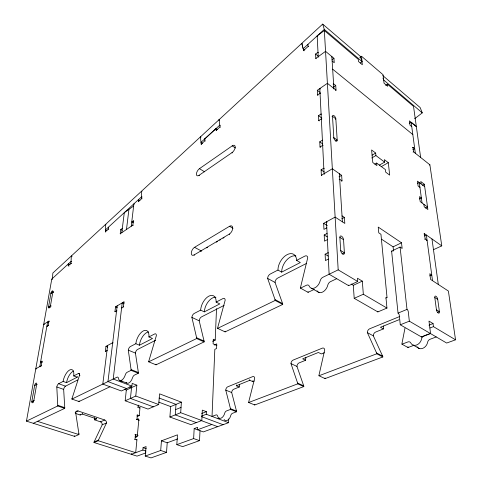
<?xml version="1.0" encoding="UTF-8"?>
<svg xmlns="http://www.w3.org/2000/svg" width="482" height="482" viewBox="0 0 482 482"><rect width="100%" height="100%" fill="white"/><g stroke="black" fill="none" stroke-linecap="round" stroke-linejoin="round"><path stroke-width="0.72" d="M105.745 231.993L105.359 231.794L108.36 229.052L108.378 227.221L108.763 227.414M105.359 231.794L105.468 224.498L105.98 224.757M131.399 453.502L131.321 454.315L142.859 450.037L143.07 447.688L146.076 446.567L145.233 456.056L160.699 450.471L161.446 440.825L177.466 434.836L176.816 444.645L193.631 438.572L194.174 428.594L203.326 431.914L228.564 422.696L228.673 418.96M212.628 341.322L215.213 340.099L216.52 308.661M201.518 416.105L206.284 414.261L206.404 411.682L202.313 410.128L201.807 420.533L190.944 424.66L169.905 417.026L170.664 406.579L181.383 402.151L180.696 412.706L169.905 417.026M176.816 444.645L182.666 446.633L199.518 440.632L200.012 430.697M68.974 266.106L68.215 265.757L70.956 263.25L71.336 255.99L72.089 256.346M68.215 265.757L68.311 263.931L70.209 264.811M52.466 278.451L52.851 273.041L322.675 24.1L360.205 56.237L362.024 61.545L360.379 62.955M145.233 456.056L151.017 457.9L166.519 452.381L167.224 442.771L177.689 438.921M125.169 400.789L135.773 396.047L136.852 385.178L126.326 390.034L125.169 400.789L147.998 409.073L158.705 404.549L159.578 393.842L181.383 402.151M134.49 439.289L136.936 439.704L135.695 452.694L98.28 440.753L93.984 442.506A2.506 2.018 73.3 0 1 94.159 441.849L102.19 424.817L106.456 422.997A2.47 1.964 70.7 0 0 104.733 419.997L78.108 410.965L75.481 412.182M137.087 416.55L139.238 415.653L139.991 407.712L138.141 407.043L137.605 407.272M135.032 439.078L135.478 434.499L138.081 435.373M136.4 419.665L136.936 419.442L137.37 414.996L139.238 415.653M138.141 407.043L138.328 405.127M107.643 345.437L102.793 384.094L121.386 390.986L131.911 386.112L132.189 383.401L136.852 385.178M122.054 307.986L121.627 307.799L123.314 306.823L123.886 301.919L124.314 302.112M120.621 233.939L120.229 233.74L132.851 225.13L133.351 220.852L133.743 221.063M131.249 226.227L133.888 203.844L134.273 204.055M117.192 305.835L107.968 381.581L126.609 388.564M126.483 229.474L128.935 209.351M115.361 311.854L114.939 311.667L115.535 306.805L123.886 301.919M105.763 351.637L105.323 351.462L105.974 346.335L112.698 342.726L113.137 342.907M120.229 233.74L120.765 229.504L122.314 228.438L122.705 228.643M121.783 232.679L124.296 212.634L133.628 206.031M36.337 368.995L35.788 368.796L41.145 365.796L41.952 361.181L42.362 361.337M47.664 326.561L46.868 326.242L48.188 325.428L48.947 321.096L49.339 321.259M49.893 307.57L48.519 306.992L50.965 293.134A1.808 0.729 -65.2 0 1 52.207 290.953A1.808 0.729 -65.2 0 1 52.906 291.851L50.465 305.739L48.519 306.992A1.832 0.741 -65.7 0 0 49.224 307.896A1.832 0.741 -65.7 0 0 50.471 305.696L51.255 306.022M78.108 410.965A2.518 2.061 69.1 0 0 75.668 412.616L78.915 433.848A2.567 2.109 72.1 0 1 78.909 434.571L74.662 436.391L26.462 421.141L51.773 279.084L71.053 261.425L71.559 261.66M404.982 328.122L402.006 343.292A3.374 2.603 -59.6 0 0 401.982 344.196L408.007 347.528L413.911 345.317M109.986 386.763L78.988 401.536L71.914 399.078A2.892 1.332 -68.9 0 1 72.095 398.295L79.536 375.261A2.832 1.301 -68.1 0 0 78.343 373.52L73.698 375.93A9.779 4.398 -68.1 0 0 69.733 369.935A9.779 4.398 -68.1 0 0 63.1 381.425L58.665 383.72A2.759 1.223 -68.4 0 0 56.804 386.968L57.744 405.278A2.82 1.253 -69.1 0 1 57.689 405.983L26.462 421.141M98.28 440.753A2.518 2.018 73.1 0 1 98.455 440.096L106.456 422.997M205.278 141.015L204.886 140.762L204.687 138.924L215.948 128.604L217.515 129.64M304.738 49.983L303.178 48.718L324.284 29.384L322.675 24.1M138.846 201.753L138.461 201.536L141.69 198.584L141.491 191.264L142.003 191.553M201.572 144.401L201.181 144.148L204.886 140.762M216.575 130.694L216.177 130.435L220.003 126.941L219.051 119.657L219.437 119.922M304.046 50.833L303.654 50.514L308.203 46.356L307.715 44.567L308.1 44.886M414.604 118.771L422.274 112.872L420.159 107.576L382.756 75.547M318.747 57.099L318.216 56.671L317.174 35.897L324.344 30.511L358.301 59.4L358.494 61.509L362.325 64.769L361.53 56.274L359.753 57.509M316.192 58.75L315.8 58.43L315.589 54.026L317.993 52.261L318.391 52.586M315.8 58.43L325.549 51.333L333.936 58.286L334.231 62.732L332.14 61.009M331.242 57.003L331.857 56.557L333.893 88.471L333.255 88.905M332.104 59.593L333.936 58.286M199.458 168.664L232.216 145.865A4.519 2.253 -57.6 0 1 235.192 147.112A4.519 2.253 -57.6 0 1 231.993 152.643L199.042 175.309A4.32 2.091 -59.2 0 1 196.421 173.942A4.32 2.091 -59.2 0 1 199.458 168.664L204.645 171.845M317.951 95.334L317.542 95.014L317.313 90.285L327.399 83.308L336.038 90.176L335.562 90.502M133.351 220.852L131.755 221.949L133.327 222.78M333.116 84.097L333.592 83.772L335.731 85.483L336.038 90.176M317.542 95.014L320.054 93.291L320.464 93.61M333.357 87.103L335.731 85.483M50.959 293.177L52.893 291.893L53.665 292.225L52.906 291.851M319.18 120.916L318.759 120.602L318.524 115.632L321.084 113.927L321.506 114.246M318.759 120.602L321.337 118.903L321.759 119.223M332.014 116.638L332.508 116.313A2.561 1.163 58.4 0 1 334.056 115.71A2.561 1.163 58.4 0 1 335.834 118.849L337.195 140.123L335.683 141.069M385.636 85.332L387.42 84.175L413.532 106.389L420.635 157.457M335.339 119.168L335.834 118.849L332.508 116.313L333.803 137.617A2.609 1.211 59 0 0 335.623 140.828A2.609 1.211 59 0 0 337.195 140.123L333.809 137.617L333.303 137.936M320.446 147.359L320.018 147.046L319.771 141.829L322.404 140.16M320.018 147.046L322.663 145.383L323.097 145.697M48.947 321.096L43.705 324.356L44.495 324.675M321.801 175.617L321.361 175.315L321.102 169.815L323.808 168.188L324.247 168.489M194.505 255.183L194.071 254.954A4.603 2.416 -62 0 1 191.3 252.936A4.603 2.416 -62 0 1 194.547 247.32L229.528 226.287L232.999 228.281M321.361 175.315L332.339 168.766L341.648 175.321L342.009 180.883L341.491 181.184M409.236 123.428L411.164 122.277L416.34 126.567L409.429 120.868L410.007 125.193L411.755 126.633M194.071 254.954L229.269 234.113A4.814 2.627 -60.3 0 0 232.71 228.227A4.814 2.627 -60.3 0 0 229.528 226.287M206.694 247.869L207.754 247.242M216.37 242.145L217.46 241.5M219.653 240.205L220.75 239.554M222.955 238.247L224.064 237.59M372.056 155.174L375.671 153.059L371.598 149.968L372.791 162.53L376.9 165.597L376.653 163.067L374.827 164.115M339.051 176.834L341.648 175.321M371.688 158.006L375.912 155.541L375.671 153.059M339.171 179.563L339.696 179.262L342.009 180.883M114.939 311.667L116.596 310.703L117.024 310.896M379.394 165.109L384.618 162.121L384.353 159.65L388.305 162.645L389.667 175.105L385.678 172.134L385.407 169.61L376.653 163.067M412.484 147.546L412.954 147.281L414.725 148.703L412.851 149.769M381.142 166.718L388.305 162.645M41.952 361.181L40.602 361.946L42.241 362.554M413.086 152.095L413.556 151.83L429.884 164.814L441.771 245.874L433.655 249.604M429.414 165.073L429.884 164.814M326.796 227.847L323.94 229.384L323.651 223.341L335.135 217.099L344.811 223.419L344.419 217.43L342.033 215.852M341.774 218.846L344.419 217.43M417.358 183.564L419.286 182.533L422.039 202.952M327.417 239.614L324.5 241.145L324.205 234.975L327.079 233.451M105.323 351.462L106.998 350.577L107.438 350.751M422.443 185.287L424.365 184.275L427.877 209.513L424.22 206.814L423.877 204.314M135.846 343.714L139.431 345.214L152.511 338.491L148.914 336.942A10.712 5.483 -66.5 0 0 143.311 330.917A10.712 5.483 -66.5 0 0 135.846 343.714L130.387 346.546A3.025 1.518 -66.9 0 0 128.29 350.155L131.08 369.61A3.085 1.573 -67.9 0 1 131.074 370.369L127.188 372.255A3.097 1.573 -68.1 0 0 125.26 374.948A6.139 3.085 -68.1 0 1 121.428 380.31A6.139 3.085 -68.1 0 1 118.433 378.243A3.061 1.524 -68.3 0 0 116.957 377.219L71.914 399.078M148.914 336.942L154.65 333.966A3.115 1.627 -66.3 0 1 156.343 335.713L148.842 360.97A3.181 1.675 -67.4 0 0 148.685 361.819L156.035 364.814L204.121 341.889A3.32 1.904 -66.1 0 0 204.073 341.087L199.193 320.819A3.241 1.826 -64.9 0 1 201.482 316.909L224.13 305.371M200.651 310.119L204.314 311.872L219.816 303.907L216.135 302.094A11.598 6.543 -64.2 0 0 208.875 296.141A11.598 6.543 -64.2 0 0 200.651 310.119L194.192 313.469A3.266 1.808 -64.9 0 0 191.89 317.409L196.608 337.737A3.344 1.886 -66 0 1 196.65 338.545L204.121 341.889M216.135 302.094L222.961 298.557A3.38 1.946 -63.7 0 1 225.154 300.28L217.744 327.459A3.446 2.012 -65 0 0 217.611 328.369L225.118 331.881L282.717 304.425A3.627 2.302 -62.4 0 0 282.597 303.576L275.053 282.44L267.637 278.409A3.573 2.175 -61.2 0 1 270.197 274.071L277.957 270.053A12.731 7.875 -60 0 1 287.115 254.647A12.731 7.875 -60 0 1 296.611 260.382L300.328 262.539L281.669 272.125L277.957 270.053M296.611 260.382L304.847 256.111A3.723 2.35 -59 0 1 307.727 257.768L300.587 287.17A3.79 2.446 -60.6 0 0 300.497 288.146L308.082 292.339L314.047 289.495A3.778 2.488 -60.5 0 1 314.258 289.405M419.406 199L421.37 197.988L419.527 196.614L420.19 201.584L427.534 207.019L425.564 208.013M63.106 381.419L66.546 382.66L77.162 377.207A9.748 4.422 -68.2 0 0 77.265 376.418M33.312 423.31L64.696 408.35A2.802 1.271 -69.3 0 0 64.745 407.645L63.66 389.396A2.747 1.235 -68.5 0 1 65.516 386.166L77.729 379.943M155.614 340.274L137.509 349.492A3.006 1.536 -67 0 0 135.43 353.083L138.37 372.478A3.067 1.585 -68 0 1 138.364 373.237L134.466 375.092A3.079 1.585 -68.2 0 0 132.544 377.768A6.097 3.115 -68.2 0 1 126.188 382.479M306.666 263.329L277.596 278.138A3.543 2.193 -61.2 0 0 275.053 282.44M328.363 259.087L325.422 260.569L325.121 254.195L328.073 252.695L328.543 252.978M342.154 253.924L344.389 252.803L343.552 239.705A2.85 1.446 62.2 0 0 341.569 236.216A2.85 1.446 62.2 0 0 339.876 237.379L340.678 250.501A2.88 1.476 62.7 0 0 342.684 254.044A2.88 1.476 62.7 0 0 344.389 252.803L340.678 250.501M148.685 361.819L196.65 338.545M217.611 328.369L275.144 300.449L282.717 304.425M300.497 288.146L306.462 285.248A3.814 2.476 -60.5 0 1 309.227 286.109A7.676 5.013 -59.8 0 0 314.86 287.844A7.676 5.013 -59.8 0 0 320.175 280.825A3.886 2.567 -59.4 0 1 322.856 277.295L338.183 269.854L357.716 281.494L348.667 285.687L329.128 274.252L326.495 221.792L327.103 222.184M381.593 239.223L393.089 246.838L401.506 242.789L402.145 248.441L400.072 247.055L391.607 251.104L398.042 313.107A1.814 0.886 65.6 0 1 399.289 315.312L400.277 324.796L421.551 337.014L430.559 333.592L428.968 321.102L433.047 323.555L433.451 326.639L455.538 339.81L446.675 343.045L430.179 333.393M423.961 233.933L424.473 233.686L441.771 245.874M424.335 235.987L426.365 235.017L432.517 280.681M120.452 381.774L122.091 380.991M336.713 278.692L330.447 281.675A3.85 2.579 -59.3 0 0 327.778 285.175A7.616 5.043 -59.7 0 1 322.699 292.02A7.616 5.043 -59.7 0 1 316.999 290.73M424.666 239.235L425.178 238.988L427.076 240.313L426.558 240.56M214.243 345.058L216.761 343.883L216.575 348.522L214.827 349.329L212.032 416.442L215.906 414.966A2.79 1.699 -70.3 0 1 217.587 416.026A5.591 3.428 -70 0 0 220.997 418.171A5.591 3.428 -70 0 0 224.654 413.351A2.82 1.741 -70 0 1 226.498 410.935L230.517 409.411L236.554 411.779A2.79 1.753 -69.9 0 0 236.493 411.062L231.697 392.541A2.741 1.699 -68.6 0 1 233.631 389.281L239.277 387.01A9.694 6.121 -68 0 1 239.584 384.485M75.144 412.857L75.668 412.616M351.185 284.055L353.3 285.302L362.319 281.139L363.326 294.243L386.956 308.07L386.034 298.376A1.874 0.916 65 0 1 387.022 297.454L380.949 234.282L378.768 232.824L378.231 227.094L401.506 242.789M75.487 413.429L80.157 415.002L82.253 414.05L96.575 418.888A8.688 7.019 69.7 0 0 96.635 418.147M353.3 285.302L354.204 298.322L363.326 294.243M94.472 417.496A8.664 7.019 69.8 0 1 94.46 419.816L96.575 418.888M429.799 275.867L431.758 275.017L429.811 273.734L430.571 279.409L448.393 291.044L455.538 339.81M385.733 298.015L387.022 297.454M94.46 419.816L100.479 421.84L104.733 419.997M78.385 434.077L78.915 433.848M139.19 408.055L139.991 407.712M354.204 298.322L377.864 311.914L386.956 308.07M136.834 415.219L137.37 414.996M398.042 313.107L407.007 309.408L400.072 247.055M399.753 316.493L369.724 328.766A3.199 2.344 -60.6 0 0 367.386 332.634L376.587 352.987A3.272 2.446 -62.5 0 1 376.767 353.788L382.829 356.963A3.247 2.452 -62.5 0 0 382.642 356.168L373.351 335.876L367.386 332.634M94.159 441.849L98.455 440.096M175.629 409.61L181.039 407.404M236.367 384.967A9.724 6.103 -68 0 0 236.319 385.769L249.778 380.31L252.743 381.581L254.213 380.991M399 319.741L380.449 327.266L383.413 328.923A11.309 8.471 -58.8 0 1 383.515 326.067M305.871 357.578A10.405 7.182 -64.9 0 0 305.648 360.259L299.081 362.904A2.934 1.994 -65.9 0 0 296.972 366.428L303.702 385.817A3 2.067 -67.6 0 1 303.817 386.576L254.731 404.964L248.676 402.5A2.886 1.85 -69.2 0 1 248.772 401.711L254.659 378.388A2.832 1.801 -67.6 0 0 252.701 376.611L227.709 386.829A2.759 1.693 -68.5 0 0 225.763 390.113L230.456 408.694A2.808 1.741 -69.8 0 1 230.517 409.411M324.356 352.722L321.349 353.933L318.373 352.463L302.672 358.837L305.648 360.259M383.413 328.923L375.677 332.038A3.181 2.35 -60.6 0 0 373.351 335.876M400.277 324.796L409.339 321.169L430.559 333.592M437.397 312.463L439.409 311.667L437.722 299.376A2.573 1.145 65.2 0 0 435.957 296.261A2.573 1.145 65.2 0 0 434.788 297.521L436.451 309.83A2.603 1.163 65.6 0 0 438.234 312.987A2.603 1.163 65.6 0 0 439.409 311.667L436.451 309.83M134.936 434.71L135.478 434.499M201.645 413.532L206.404 411.682M428.938 325.151L433.047 323.555M136.394 439.915L136.936 439.704M430.016 327.965L433.451 326.639M248.676 402.5L297.731 383.847L303.817 386.576M297.731 383.847A3.019 2.061 -67.4 0 0 297.617 383.088L290.989 363.639A2.952 1.982 -65.8 0 1 293.11 360.09L322.271 348.167A3.043 2.121 -64.2 0 1 324.711 349.95L319.048 374.918A3.103 2.187 -66.1 0 0 318.982 375.761L376.767 353.788M401.982 344.196L407.886 341.949A3.392 2.627 -59.5 0 1 410.778 342.955A6.826 5.314 -58.4 0 0 416.653 344.985A6.826 5.314 -58.4 0 0 421.599 338.864A3.452 2.711 -57.7 0 1 424.088 335.791L424.473 335.647M424.859 335.496L425.624 335.207M426.01 335.056L426.781 334.767M427.166 334.616L427.938 334.327M428.715 334.032L429.486 333.737M429.878 333.592L430.263 333.442M218.045 418.713L219.497 418.171M236.554 411.779L232.529 413.285A2.802 1.753 -70.2 0 0 230.697 415.689A5.561 3.446 -70.1 0 1 227.606 420.208A5.561 3.446 -70.1 0 1 224.1 419.497M318.982 375.761L325.073 378.611L382.829 356.963M436.252 336.948L430.083 339.256A3.428 2.717 -57.5 0 0 427.606 342.304A6.778 5.326 -58.2 0 1 422.889 348.287A6.778 5.326 -58.2 0 1 417.002 346.685M194.174 428.594L197.602 427.317L197.475 429.805L211.809 424.491M145.883 452.893L137.033 456.123L93.984 442.506M37.445 421.34L78.909 434.571M142.859 450.037L146.052 451.074M143.07 447.688L146.257 448.724M160.699 450.471L166.519 452.381M34.288 400.53L31.818 401.434A2.006 0.844 -68.8 0 0 32.517 402.735A2.006 0.844 -68.8 0 0 33.861 400.391L36.674 384.365A1.976 0.831 -68.2 0 0 35.969 383.136A1.976 0.831 -68.2 0 0 34.644 385.455L31.818 401.434L33.511 402M135.201 435.987L137.316 436.692M57.744 405.278L64.745 407.645M161.446 440.825L167.224 442.771M57.689 405.983L64.696 408.35M72.095 398.295L72.535 398.451M35.059 385.6L34.644 385.449L36.674 384.365L37.228 384.564M193.631 438.572L199.518 440.632M136.936 419.442L139.28 420.262M56.804 386.968L63.66 389.396M58.665 383.72L65.516 386.166M40.343 366.754L39.795 366.549L47.628 321.916L48.682 322.344M153.312 406.826L130.435 398.433L131.55 387.624L129.556 386.871M196.337 422.612L175.261 414.882L175.984 404.38L159.138 398.03M41.145 365.796L41.554 365.946M73.698 375.93L77.162 377.207M135.773 396.047L158.705 404.549M180.696 412.706L201.807 420.533M79.536 375.261L79.976 375.424M201.018 420.497L217.683 426.672M124.338 389.293L126.326 390.034M158.759 402.139L170.664 406.579M78.343 373.52L79.644 374.008M201.53 416.623L223.088 424.696M131.911 386.112L113.222 379.033L122.199 302.907L124.229 303.823M206.284 414.261L228.564 422.696M119.446 380.292L126.73 383.057M131.08 369.61L138.37 372.478M230.456 408.694L236.493 411.062M131.074 370.369L138.364 373.237M48.188 325.428L48.586 325.591M105.974 346.335L107.715 347.04M128.29 350.155L135.43 353.083M225.763 390.113L231.697 392.541M48.525 306.95L50.08 307.6M236.319 385.769L239.277 387.01M50.965 293.134L51.737 293.466M115.535 306.805L117.228 307.558M51.773 279.084L52.532 279.421M123.314 306.823L123.741 307.01M196.608 337.737L204.073 341.087M297.617 383.088L303.702 385.817M216.852 345.522L213.11 343.841L213.309 339.232L215.213 340.099M70.956 263.25L71.722 263.6M191.89 317.409L199.193 320.819M290.989 363.639L296.972 366.428M106.926 230.739L105.389 229.962L141.642 196.74L142.16 197.03M108.36 229.052L108.745 229.251M120.765 229.504L122.332 230.312M132.851 225.13L133.243 225.341M267.637 278.409L275.029 299.599L282.597 303.576M376.587 352.987L382.642 356.168M124.296 212.634L124.681 212.839M194.547 247.32L201.41 250.995M139.961 200.548L138.412 199.699L138.461 201.536M141.69 198.584L142.082 198.795M311.438 288.254L319.06 292.514M413.188 345.112L419.219 348.48M229.269 234.113L229.703 234.366M362.319 281.139L357.481 278.235L357.716 281.494M325.121 254.195L328.23 256.075M199.042 175.309L199.446 175.556M324.205 234.975L327.266 236.891M339.876 237.379L343.552 239.705M434.788 297.521L437.722 299.376M323.651 223.341L327.29 225.66M202.554 143.353L200.994 142.353L219.768 125.151L220.292 125.501M204.687 138.924L205.079 139.178M200.94 137.225L200.422 136.846L201.181 144.148M231.993 152.643L232.396 152.908M232.216 145.865L235.445 147.98M391.607 251.104L392.125 251.441M220.003 126.941L220.395 127.2M219.057 119.699L219.575 120.048M321.102 169.815L324.163 171.941M324.669 174.098L324.085 173.689L319.813 88.555L320.361 88.977M319.771 141.829L322.759 143.991M318.524 115.632L321.856 118.138M419.936 187.371L418.111 185.986L417.466 181.148L424.702 186.667M375.912 155.541L384.618 162.121M424.365 184.275L420.774 181.521L421.099 183.919M317.313 90.285L320.168 92.508M315.589 54.026L318.349 56.28M302.286 43.814L301.768 43.392L303.654 50.514M332.658 69.173L412.821 134.556M308.203 46.356L308.588 46.676M317.174 35.897L317.566 36.222M324.284 29.384L362.024 61.545M422.274 112.872L383.684 79.994L382.955 78M361.53 56.274L383.088 74.764L384.046 83.199L387.661 86.266L387.42 84.175M302.033 44.386L302.118 44.718M302.383 45.712L302.473 46.043M302.738 47.043L302.823 47.381M303.088 48.387L303.178 48.718M431.98 238.976L438.307 284.464M411.164 122.277L415.339 153.246M412.954 147.281L413.556 151.83M424.473 233.686L425.178 238.988M215.948 128.604L216.177 130.435M421.479 336.43L421.551 337.014M409.339 321.169L408.266 311.631A1.832 0.874 65.5 0 0 407.007 309.408M393.089 246.838L393.535 251.056M377.81 311.312L377.864 311.914M348.631 285.079L348.667 285.687M339.34 173.695L342.413 221.853M324.344 30.511L338.183 269.854M408.007 347.528A3.35 2.609 -59.5 0 1 408.007 346.799M252.725 380.792A9.694 6.121 -68 0 1 252.743 381.581M254.731 404.964A2.868 1.856 -69.3 0 1 254.797 404.326M325.073 378.611A3.079 2.193 -66.2 0 1 325.097 377.978M249.766 379.515A9.724 6.103 -68 0 1 249.778 380.31M135.201 436.463A1.832 0.976 -70.9 0 0 136.286 437.186A1.832 0.976 -70.9 0 0 137.376 435.132L138.81 420.099A1.808 0.958 -70.2 0 0 138.316 418.84A1.808 0.958 -70.2 0 0 137.129 419.611M74.674 435.716A2.549 2.109 72.3 0 1 74.662 436.391M80.157 415.002A8.664 7.019 69.8 0 1 80.289 414.279M100.479 421.84A2.458 1.964 70.9 0 1 102.19 424.817M82.253 414.05A8.688 7.019 69.7 0 1 82.386 413.321M200.855 251.381A4.573 2.434 -62 0 1 201.139 251.17M275.029 299.599A3.657 2.283 -62.4 0 1 275.144 300.449M225.118 331.881A3.422 2.03 -65.1 0 1 225.184 331.261M156.035 364.814A3.157 1.693 -67.5 0 1 156.132 364.175M308.082 292.339A3.76 2.464 -60.5 0 1 308.112 291.737M139.431 345.214A10.682 5.507 -66.5 0 1 148.57 331.911M281.669 272.125A12.683 7.905 -60 0 1 286.368 260.37A12.683 7.905 -60 0 1 295.834 255.876M204.314 311.872A11.556 6.567 -64.2 0 1 215.948 297.225M78.988 401.536A2.874 1.344 -69 0 1 79.114 400.91M66.546 382.666A9.748 4.422 -68.2 0 1 73.589 371.019"/></g></svg>
